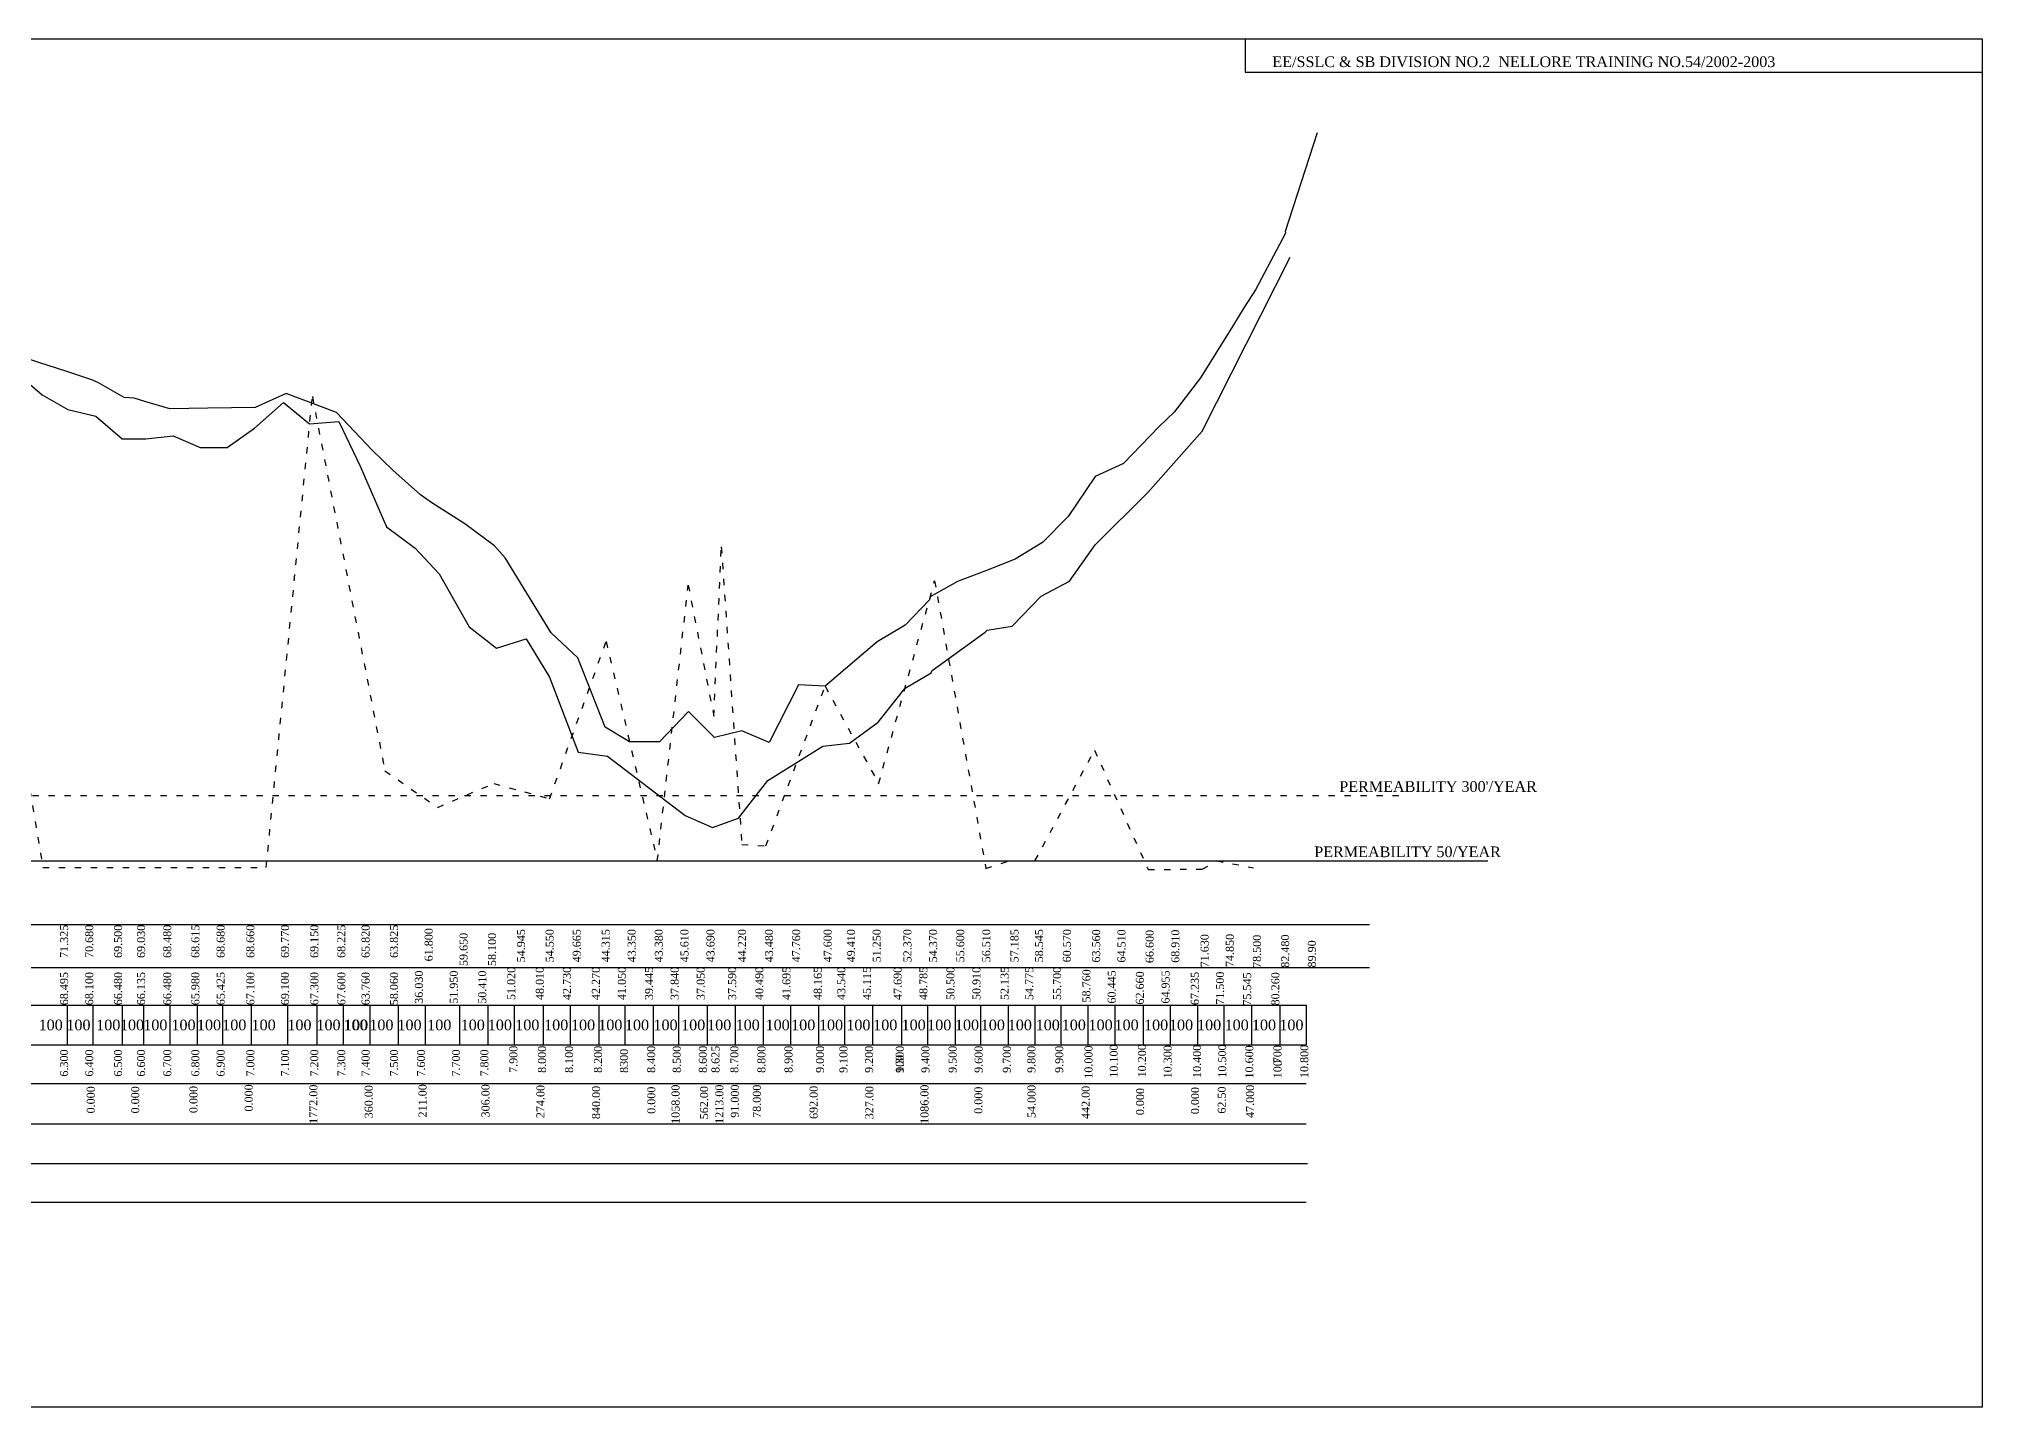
# Model space of a CAD drawing. Header units: millimetres. Extents: x 23 to 1477, y 20 to 533.
# Drawn here: x 749 to 1477, y 20 to 533 of the extents above; entities that cross this region are included whole.
import ezdxf

# ---------------------------------------------------------------- set-up
doc = ezdxf.new("R2010")
doc.units = ezdxf.units.MM
doc.header["$MEASUREMENT"] = 0
doc.linetypes.add('ACAD_ISO03W100', pattern=[30, 12, -18])
doc.layers.add('DO LINE', color=3, linetype='Continuous', plot=False)
doc.layers.add('DWG.LINE', color=10, linetype='Continuous')
doc.layers.add('TEXT', color=7, linetype='Continuous')
doc.layers.add('TITLE', color=7, linetype='Continuous', lineweight=30)
doc.styles.get("Standard").update_dxf_attribs({"font": 'times.ttf', "height": 4})

msp = doc.modelspace()

# ---------------------------------------------------------------- linework, layer by layer
at = {"layer": 'DO LINE', "linetype": 'ACAD_ISO03W100', "ltscale": 0.2}
for points in [[(735.19, 310.94), (750, 222.71), (833.77, 222.71), (851.06, 399.25), (878.28, 258.92), (898.07, 245.17), (919.09, 254.18), (940.02, 248.42), (961.25, 307.41), (980.42, 225.15), (992, 328.59), (1001.61, 279.37), (1004.43, 342.88), (1012.11, 231.31), (1021.16, 230.74), (1043.37, 290.7), (1063.42, 254.09), (1084.41, 330.17), (1103.63, 222.23), (1112.24, 225.15)], [(1122.05, 225.15), (1144.36, 266.63), (1164.46, 221.93), (1184.75, 222), (1184.75, 222), (1190.24, 225.15), (1203.96, 222.58)], [(116.12, 249.7), (1261.24, 249.7)]]:
    msp.add_lwpolyline(points, dxfattribs=at)
at = {"layer": 'DWG.LINE', "ltscale": 0.2}
for p, q in [((1247.54, 201.1), (50.62, 201.1)), ((50.62, 111.62), (1224.27, 111.62))]:
    msp.add_line(p, q, dxfattribs=at)
for points in [[(1200.82, 533.44), (1200.82, 520.92), (1477.22, 520.92)], [(1227.81, 498.19), (1215.91, 461.2), (1215.95, 460.56), (1204.68, 439.37), (1200.42, 432.54), (1196.13, 425.56), (1184.14, 406.32), (1174.22, 393.38), (1168.61, 388.06), (1155.21, 374.18), (1144.63, 369.31), (1134.43, 354.27), (1124.91, 344.59), (1114.6, 338.28), (1103.86, 334.06), (1092.99, 329.92), (1082.76, 324.22), (1082.46, 323.1), (1073.41, 313.56), (1062.85, 307.32), (1043.37, 290.7), (1033.33, 291.13), (1022.41, 269.59), (1012.17, 273.9), (1001.89, 271.37), (992.07, 281.1), (981.24, 269.72), (970.01, 269.72), (960.85, 275.25), (950.57, 301.32), (940.64, 310.72), (923.37, 338.81), (919.39, 343.32), (908.24, 351.51), (895.91, 359.48), (891.65, 362.4), (881.28, 371.65), (873.54, 379.14), (860.1, 393.33), (841.25, 400.47), (829.57, 395.19), (811.82, 394.88), (797.64, 394.62), (788.29, 397.44), (784.3, 398.65), (780.5, 398.97), (770.88, 404.49), (768.41, 405.54), (759, 408.63), (748.52, 412.06), (737.89, 415.53)], [(1104.15, 311.61), (1113.53, 313.12), (1124.38, 324.47), (1134.93, 329.99), (1144.57, 343.68), (1164.34, 363.34), (1184.77, 386.35), (1217.72, 451.59)], [(739.89, 408.37), (749.69, 399.93), (759.39, 394.42), (769.84, 391.97), (779.73, 383.42), (788.66, 383.42), (798.87, 384.55), (809.04, 380.19), (819.12, 380.19), (829.33, 387.38), (840.19, 397.02), (850.01, 389.01), (861.01, 389.97), (869.01, 373.21), (878.84, 350.43)], [(878.84, 350.43), (889.64, 342.48)], [(889.64, 342.48), (898.58, 332.77), (909.92, 312.94), (920.09, 304.97), (931.25, 308.37), (940.03, 294), (950.74, 265.94)], [(950.74, 265.94), (961.8, 264.35), (990.9, 242.18), (1001.14, 237.62), (1010.86, 241.1), (1021.84, 255.22), (1042.5, 268.16), (1052.53, 269.31), (1063.28, 277.11), (1073.31, 289.93), (1083.06, 295.64), (1083.47, 296.54), (1103.35, 310.95), (1104.15, 311.61)], [(111.41, 225.15), (1291.85, 225.15)], [(50.62, 185.15), (1247.54, 185.15)], [(50.62, 171), (1223.7, 171)], [(759.09, 171), (759.09, 156.19)], [(768.7, 171), (768.7, 156.19)], [(779.71, 171), (779.71, 156.19)], [(787.78, 171), (787.78, 156.19)], [(797.64, 171), (797.64, 156.19)], [(807.82, 171), (807.82, 156.19)], [(817.38, 171), (817.38, 156.19)], [(828.07, 171), (828.07, 156.19)], [(841.7, 171), (841.7, 156.19)], [(852.7, 171), (852.7, 156.19)], [(862.66, 171), (862.66, 156.19)], [(862.66, 171), (862.66, 156.19)], [(872.61, 171), (872.61, 156.19)], [(883.2, 171), (883.2, 156.19)], [(893.36, 171), (893.36, 156.19)], [(906.23, 171), (906.23, 156.19)], [(916.81, 171), (916.81, 156.19)], [(926.77, 171), (926.77, 156.19)], [(926.77, 171), (926.77, 156.19)], [(937.56, 171), (937.56, 156.19)], [(947.73, 171), (947.73, 156.19)], [(958.51, 171), (958.51, 156.19)], [(968.27, 171), (968.27, 156.19)], [(978.85, 171), (978.85, 156.19)], [(988.39, 171), (988.39, 156.19)], [(999.18, 171), (999.18, 156.19)], [(1009.56, 171), (1009.56, 156.19)], [(1020.14, 171), (1020.14, 156.19)], [(1030.31, 171), (1030.31, 156.19)], [(1040.82, 171), (1040.82, 156.19)], [(1050.57, 171), (1050.57, 156.19)], [(1061.16, 171), (1061.16, 156.19)], [(1071.95, 171), (1071.95, 156.19)], [(1081.7, 171), (1081.7, 156.19)], [(1092.07, 171), (1092.07, 156.19)], [(1101.62, 171), (1101.62, 156.19)], [(1111.99, 171), (1111.99, 156.19)], [(1121.95, 171), (1121.95, 156.19)], [(1131.7, 171), (1131.7, 156.19)], [(1141.87, 171), (1141.87, 156.19)], [(1152.04, 171), (1152.04, 156.19)], [(1162.62, 171), (1162.62, 156.19)], [(1172.79, 171), (1172.79, 156.19)], [(1182.95, 171), (1182.95, 156.19)], [(1192.91, 171), (1192.91, 156.19)], [(1203.29, 171), (1203.29, 156.19)], [(1213.87, 171), (1213.87, 156.19)], [(1223.7, 171), (1223.7, 156.19)], [(50.62, 156.19), (1223.7, 156.19)], [(50.62, 141.69), (1223.7, 141.69)], [(50.62, 126.5), (1223.7, 126.5)], [(50.62, 97.19), (1223.7, 97.19)]]:
    msp.add_lwpolyline(points, dxfattribs=at)
at = {"layer": 'TITLE', "ltscale": 0.2}
msp.add_lwpolyline([(22.58, 533.44), (1477.22, 533.44), (1477.22, 20.25), (22.58, 20.25)], close=True, dxfattribs=at)

# ---------------------------------------------------------------- texts
at = {"layer": 'TEXT', "ltscale": 0.2}
for s, p in [('EE/SSLC & SB DIVISION NO.2  NELLORE TRAINING NO.54/2002-2003', (1211.05, 522.86)), ("PERMEABILITY 300'/YEAR", (1236.16, 251.02)), ('PERMEABILITY 50/YEAR', (1226.78, 226.53)), ('100', (748.41, 161.59)), ('100', (758.82, 161.59)), ('100', (770, 161.59)), ('100', (778.91, 161.59)), ('100', (787.66, 161.59)), ('100', (798.22, 161.59)), ('100', (807.78, 161.59)), ('100', (817.26, 161.59)), ('100', (828.27, 161.59)), ('100', (841.7, 161.59)), ('100', (852.59, 161.59)), ('100', (862.75, 161.59)), ('100', (862.95, 161.59)), ('100', (872.43, 161.59)), ('100', (882.97, 161.59)), ('100', (894.13, 161.59)), ('100', (906.69, 161.59)), ('100', (916.85, 161.59)), ('100', (927.14, 161.59)), ('100', (937.97, 161.59)), ('100', (948.05, 161.59)), ('100', (958.27, 161.59)), ('100', (958.27, 161.59)), ('100', (968.27, 161.59)), ('100', (978.98, 161.59)), ('100', (989.34, 161.59)), ('100', (999.1, 161.59)), ('100', (1009.79, 161.59)), ('100', (1009.79, 161.59)), ('100', (1021.02, 161.59)), ('100', (1021.02, 161.59)), ('100', (1030.6, 161.59)), ('100', (1041.03, 161.59)), ('100', (1051.29, 161.59)), ('100', (1061.37, 161.59)), ('100', (1072.02, 161.59)), ('100', (1081.61, 161.59)), ('100', (1092.02, 161.59)), ('100', (1101.71, 161.59)), ('100', (1111.83, 161.59)), ('100', (1122.3, 161.59)), ('100', (1132.07, 161.59)), ('100', (1142.13, 161.59)), ('100', (1151.87, 161.59)), ('100', (1162.94, 161.59)), ('100', (1172.29, 161.59)), ('100', (1182.82, 161.59)), ('100', (1193.15, 161.59)), ('100', (1203.39, 161.59)), ('100', (1213.68, 161.59))]:
    msp.add_text(s, height=4, dxfattribs=at).set_placement(p)
for s, p in [('71.325', (759.47, 188.72)), ('70.680', (768.89, 188.72)), ('69.500', (779.71, 188.72)), ('69.030', (788.34, 188.72)), ('68.480', (798.15, 188.72)), ('68.615', (808.67, 188.72)), ('68.680', (818.17, 188.72)), ('68.660', (829.31, 188.72)), ('69.770', (842.3, 188.72)), ('69.150', (853.29, 188.72)), ('68.225', (863.41, 188.72)), ('65.820', (872.52, 188.72)), ('63.825', (883.19, 188.72)), ('61.800', (896.19, 187.43)), ('59.650', (909.27, 185.69)), ('58.100', (919.94, 185.69)), ('54.945', (930.82, 187.07)), ('54.550', (941.54, 187.07)), ('49.665', (951.7, 187.07)), ('44.315', (962.55, 187.07)), ('43.350', (972.31, 187.07)), ('43.380', (982.48, 187.07)), ('45.610', (992.1, 187.07)), ('43.690', (1001.86, 187.07)), ('44.220', (1013.66, 187.07)), ('43.480', (1023.83, 187.07)), ('47.760', (1033.99, 187.07)), ('47.600', (1045.79, 187.07)), ('49.410', (1054.57, 187.07)), ('51.250', (1064.2, 187.07)), ('52.370', (1075.72, 187.07)), ('54.370', (1085.34, 187.07)), ('55.600', (1095.51, 187.07)), ('56.510', (1105.27, 187.07)), ('57.185', (1115.85, 187.07)), ('58.545', (1125.06, 187.07)), ('60.570', (1135.5, 187.07)), ('63.560', (1146.48, 187)), ('64.510', (1155.97, 186.97)), ('66.600', (1166.55, 186.79)), ('68.910', (1176.17, 186.9)), ('71.630', (1187.15, 185.2)), ('74.850', (1196.61, 185.29)), ('78.500', (1206.77, 184.97)), ('82.480', (1217.35, 185.06)), ('89.90', (1227.38, 185.15)), ('68.495', (759.47, 171)), ('68.100', (768.89, 171)), ('66.480', (779.71, 171)), ('66.135', (788.34, 171)), ('66.480', (798.15, 171)), ('65.980', (808.67, 171)), ('65.425', (818.17, 171)), ('67.100', (829.31, 171)), ('69.100', (842.3, 171)), ('67.300', (853.29, 171)), ('67.600', (863.41, 171)), ('63.760', (872.52, 171)), ('58.060', (883.19, 171)), ('36.030', (892.51, 171.54)), ('51.950', (905.6, 171.54)), ('50.410', (916.27, 171.54)), ('51.020', (927.14, 172.93)), ('48.010', (937.86, 172.93)), ('42.730', (948.03, 172.93)), ('42.270', (958.87, 172.93)), ('41.050', (968.63, 172.93)), ('39.445', (978.8, 172.93)), ('37.840', (988.43, 172.93)), ('37.050', (998.19, 172.93)), ('37.590', (1009.98, 172.93)), ('40.490', (1020.15, 172.93)), ('41.695', (1030.32, 172.93)), ('48.165', (1042.11, 172.93)), ('43.540', (1050.89, 172.93)), ('45.115', (1060.52, 172.93)), ('47.690', (1072.04, 172.93)), ('48.785', (1081.67, 172.93)), ('50.500', (1091.83, 172.93)), ('50.910', (1101.59, 172.93)), ('52.135', (1112.17, 172.93)), ('54.775', (1121.39, 172.93)), ('55.700', (1131.83, 172.93)), ('58.760', (1142.81, 172.01)), ('60.445', (1152.3, 171.61)), ('62.660', (1162.87, 171.24)), ('64.955', (1172.5, 171.59)), ('67.235', (1183.48, 171.05)), ('71.500', (1192.93, 171.14)), ('75.545', (1203.1, 170.83)), ('80.260', (1213.67, 170.91)), ('6.300', (759.47, 144.22)), ('6.400', (768.89, 144.22)), ('6.500', (779.71, 144.22)), ('6.600', (788.34, 144.22)), ('6.700', (798.15, 144.22)), ('6.800', (808.67, 144.22)), ('6.900', (818.17, 144.22)), ('7.000', (829.31, 144.22)), ('7.100', (842.3, 144.22)), ('7.200', (853.29, 144.22)), ('7.300', (863.41, 144.22)), ('7.400', (872.52, 144.22)), ('7.500', (883.19, 144.22)), ('7.600', (893.32, 144.22)), ('7.700', (906.4, 144.22)), ('7.800', (917.07, 144.22)), ('7.900', (927.95, 145.6)), ('8.000', (938.67, 145.6)), ('8.100', (948.83, 145.6)), ('8.200', (959.68, 145.6)), ('8300', (969.44, 145.6)), ('8.400', (979.61, 145.6)), ('8.500', (989.23, 145.6)), ('8.600', (998.99, 145.6)), ('8.625', (1003.74, 145.6)), ('8.700', (1010.79, 145.6)), ('8.800', (1020.96, 145.6)), ('8.900', (1031.12, 145.6)), ('9.000', (1042.92, 145.6)), ('9.100', (1051.7, 145.6)), ('9.200', (1061.33, 145.6)), ('9.300', (1072.85, 145.6)), ('9.400', (1082.47, 145.6)), ('9.500', (1092.64, 145.6)), ('9.600', (1102.4, 145.6)), ('9.700', (1112.98, 145.6)), ('9.800', (1122.2, 145.6)), ('9.900', (1132.63, 145.6)), ('10.000', (1143.61, 143.42)), ('10.100', (1153.1, 143.82)), ('10.200', (1163.68, 143.91)), ('10.300', (1173.3, 143.55)), ('10.400', (1184.29, 143.73)), ('10.500', (1193.74, 143.82)), ('10.600', (1203.9, 143.5)), ('10.700', (1214.48, 143.59)), ('10.800', (1224.51, 143.68)), ('100', (1072.85, 145.6)), ('100', (1214.48, 143.59)), ('0.000', (769.47, 130.41)), ('0.000', (786.14, 130.41)), ('0.000', (807.97, 130.53)), ('0.000', (828.68, 131.13)), ('1772.00', (852.95, 126.5)), ('360.00', (873.69, 128.56)), ('211.00', (893.89, 128.9)), ('306.00', (917.48, 128.9)), ('274.00', (938.09, 128.63)), ('840.00', (958.96, 128.29)), ('0.000', (979.67, 130.27)), ('1058.00', (988.75, 126.5)), ('562.00', (999.46, 128.21)), ('1213.00', (1005.16, 126.5)), ('91.000', (1010.98, 128.79)), ('78.000', (1019.25, 128.74)), ('692.00', (1040.54, 128.32)), ('327.00', (1061.42, 128.22)), ('1086.00', (1082.11, 126.5)), ('0.000', (1102.31, 130.27)), ('54.000', (1122.24, 128.69)), ('442.00', (1142.57, 128.31)), ('0.000', (1162.96, 129.75)), ('0.000', (1183.57, 130.13)), ('62.50', (1193.6, 130.32)), ('47.000', (1204.18, 128.69))]:
    msp.add_text(s, height=3, rotation=90, dxfattribs=at).set_placement(p)

doc.saveas('drawing.dxf')
